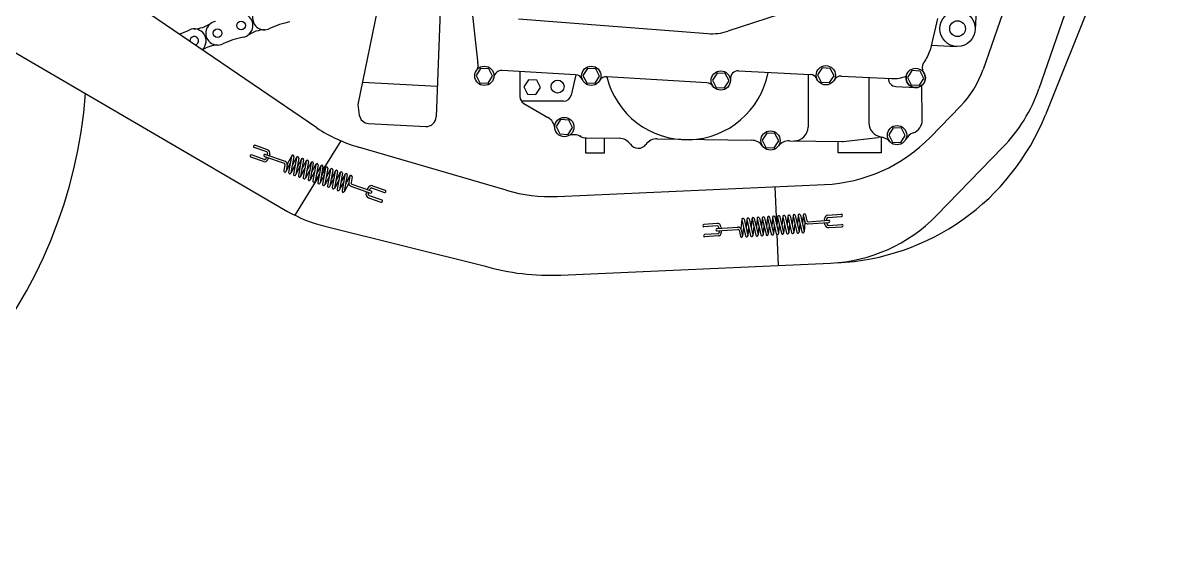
# Model space of a CAD drawing. Extents: x 9.5 to 89.6, y 8.4 to 52.1.
# Drawn here: x 32.3 to 61.2, y 8.76 to 21.85 of the extents above; entities that cross this region are included whole.
import ezdxf

# ---------------------------------------------------------------- set-up
doc = ezdxf.new("R2010")
doc.units = 0
for name, color, linetype in [('EXHAUST', 112, 'CONTINUOUS'), ('FRAME', 40, 'CONTINUOUS'), ('MOTOR', 7, 'CONTINUOUS'), ('REND', 134, 'CONTINUOUS'), ('RWHEEL', 7, 'CONTINUOUS')]:
    doc.layers.add(name, color=color, linetype=linetype)

msp = doc.modelspace()

# ---------------------------------------------------------------- linework, layer by layer
at = {"layer": 'EXHAUST'}
for p, q in [((61.801873, 28.282981), (58.280401, 19.514674)), ((39.767463, 19.185075), (30.821771, 25.295674)), ((57.702351, 23.57627), (56.695437, 20.664932)), ((59.119959, 23.085977), (58.113045, 20.174639)), ((29.209706, 22.789447), (39.024678, 17.063331)), ((56.12451, 19.738636), (55.358493, 18.951397)), ((40.37906, 18.857622), (39.909122, 18.096557)), ((44.580533, 17.599189), (40.831772, 18.695142)), ((57.199562, 18.692566), (55.509967, 16.956161)), ((39.824881, 17.960127), (39.210953, 16.96587)), ((45.880976, 17.442445), (52.66971, 17.744882)), ((51.403505, 17.688472), (51.445805, 16.738958)), ((39.972734, 16.684283), (44.019322, 15.679542)), ((51.457561, 16.475083), (51.492516, 15.690454)), ((45.969987, 15.444427), (52.821185, 15.749646))]:
    msp.add_line(p, q, dxfattribs=at)
at = {"layer": 'EXHAUST', "color": 8}
for p, q in [((38.435281, 18.382611), (38.112832, 18.49478)), ((38.501637, 18.573363), (38.179188, 18.685532)), ((38.519749, 18.628472), (38.198244, 18.740312)), ((38.464983, 18.509901), (38.968174, 18.334859)), ((38.520115, 18.535172), (38.506322, 18.495521)), ((38.574566, 18.515171), (38.561102, 18.476465)), ((38.41528, 18.32816), (38.093776, 18.44)), ((38.445927, 18.455121), (38.940245, 18.283165)), ((38.487265, 18.440741), (38.473472, 18.401089)), ((38.542046, 18.421684), (38.528581, 18.382978)), ((38.959904, 18.24946), (38.931872, 18.095383)), ((39.097396, 18.284659), (38.986426, 18.076405)), ((39.017894, 18.241602), (38.989388, 18.084919)), ((39.133884, 18.477451), (39.018658, 18.261209)), ((39.130923, 18.468938), (39.055157, 18.052496)), ((39.220681, 18.241772), (39.109711, 18.033518)), ((39.188439, 18.458473), (39.112673, 18.042031)), ((39.25717, 18.434564), (39.1462, 18.22631)), ((39.254208, 18.42605), (39.178442, 18.009608)), ((39.311724, 18.415586), (39.235958, 17.999144)), ((39.380455, 18.391677), (39.269486, 18.183423)), ((39.377494, 18.383164), (39.301728, 17.966721)), ((39.43501, 18.372699), (39.359244, 17.956257)), ((39.503741, 18.348791), (39.392771, 18.140536)), ((39.500779, 18.340277), (39.425013, 17.923835)), ((39.558295, 18.329813), (39.482529, 17.91337)), ((39.627026, 18.305904), (39.516057, 18.097649)), ((39.624065, 18.29739), (39.548299, 17.880948)), ((39.681581, 18.286926), (39.605815, 17.870484)), ((39.750312, 18.263017), (39.639342, 18.054763)), ((39.74735, 18.254503), (39.671584, 17.838061)), ((39.804867, 18.244039), (39.729101, 17.827597)), ((39.873598, 18.22013), (39.762628, 18.011876)), ((39.870636, 18.211617), (39.79487, 17.795174)), ((39.343967, 18.198885), (39.232997, 17.990631)), ((39.467252, 18.155999), (39.356282, 17.947744)), ((39.590538, 18.113112), (39.479568, 17.904857)), ((39.713823, 18.070225), (39.602854, 17.861971)), ((39.837109, 18.027338), (39.726139, 17.819084)), ((39.960395, 17.984452), (39.849425, 17.776197)), ((39.928152, 18.201152), (39.852386, 17.78471)), ((39.996883, 18.177244), (39.885913, 17.968989)), ((39.993921, 18.16873), (39.918155, 17.752288)), ((40.08368, 17.941565), (39.97271, 17.733311)), ((40.051438, 18.158266), (39.975672, 17.741823)), ((40.120169, 18.134357), (40.009199, 17.926102)), ((40.117207, 18.125843), (40.041441, 17.709401)), ((40.174723, 18.115379), (40.098957, 17.698937)), ((40.243454, 18.09147), (40.132484, 17.883216)), ((40.240493, 18.082956), (40.164727, 17.666514)), ((40.298009, 18.072492), (40.222243, 17.65605)), ((40.36674, 18.048583), (40.25577, 17.840329)), ((40.363778, 18.04007), (40.288012, 17.623628)), ((40.421294, 18.029605), (40.345528, 17.613163)), ((40.490025, 18.005697), (40.379056, 17.797442)), ((40.487064, 17.997183), (40.411298, 17.580741)), ((40.54458, 17.986719), (40.468814, 17.570277)), ((40.613311, 17.96281), (40.502341, 17.754556)), ((40.610349, 17.954296), (40.581843, 17.797613)), ((40.667865, 17.943832), (40.639833, 17.789755)), ((40.206966, 17.898678), (40.095996, 17.690424)), ((40.330251, 17.855791), (40.219281, 17.647537)), ((40.453537, 17.812905), (40.342567, 17.60465)), ((40.581079, 17.778006), (40.465852, 17.561764)), ((40.631563, 17.704356), (41.134754, 17.529314)), ((40.659492, 17.75605), (41.15381, 17.584094)), ((41.057691, 17.617531), (41.071156, 17.656237)), ((41.112472, 17.598474), (41.126265, 17.638126)), ((41.164456, 17.656604), (41.486905, 17.544435)), ((41.184457, 17.711055), (41.505961, 17.599215)), ((41.025171, 17.524044), (41.038635, 17.56275)), ((41.079622, 17.504043), (41.093415, 17.543694)), ((41.079988, 17.410743), (41.401493, 17.298903)), ((41.0981, 17.465852), (41.420549, 17.353683)), ((50.565212, 16.859857), (50.544912, 16.615673)), ((50.565859, 16.850866), (50.660986, 16.438416)), ((50.622824, 16.864004), (50.717951, 16.451554)), ((50.695407, 16.86923), (50.675857, 16.634066)), ((50.696054, 16.860239), (50.791181, 16.447788)), ((50.753019, 16.873377), (50.848146, 16.460926)), ((50.825602, 16.878603), (50.806052, 16.643439)), ((50.826249, 16.869612), (50.921376, 16.457162)), ((50.883214, 16.88275), (50.978341, 16.4703)), ((50.955797, 16.887976), (50.936247, 16.652813)), ((50.956444, 16.878986), (51.051571, 16.466535)), ((51.013409, 16.892124), (51.108536, 16.479673)), ((51.085992, 16.89735), (51.066442, 16.662186)), ((51.086639, 16.888359), (51.181766, 16.475908)), ((51.143604, 16.901497), (51.238731, 16.489047)), ((51.216187, 16.906723), (51.196637, 16.671559)), ((51.216834, 16.897732), (51.311961, 16.485282)), ((51.273799, 16.910871), (51.368926, 16.49842)), ((51.346382, 16.916097), (51.326832, 16.680933)), ((51.347029, 16.907106), (51.442156, 16.494655)), ((51.403994, 16.920244), (51.499121, 16.507794)), ((51.476577, 16.92547), (51.457027, 16.690306)), ((51.477224, 16.916479), (51.572351, 16.504029)), ((51.534189, 16.929617), (51.629316, 16.517167)), ((51.606772, 16.934843), (51.587222, 16.69968)), ((51.607419, 16.925853), (51.702546, 16.513402)), ((51.664384, 16.938991), (51.759511, 16.52654)), ((51.736967, 16.944217), (51.717417, 16.709053)), ((51.737614, 16.935226), (51.832741, 16.522775)), ((51.794579, 16.948364), (51.889706, 16.535914)), ((51.867162, 16.95359), (51.847612, 16.718426)), ((51.867809, 16.944599), (51.962936, 16.532149)), ((51.909903, 16.762087), (51.890353, 16.526924)), ((51.924774, 16.957738), (52.019901, 16.545287)), ((51.997357, 16.962964), (51.977807, 16.7278)), ((51.998004, 16.953973), (52.093131, 16.541522)), ((52.040098, 16.771461), (52.020548, 16.536297)), ((52.054969, 16.967111), (52.150096, 16.554661)), ((52.127552, 16.972337), (52.108002, 16.737173)), ((52.128199, 16.963346), (52.16399, 16.808165)), ((52.171043, 16.789854), (52.150743, 16.54567)), ((52.185164, 16.976484), (52.22036, 16.823884)), ((52.246541, 16.742179), (52.777933, 16.780436)), ((52.251746, 16.800704), (52.773768, 16.838287)), ((52.672263, 16.830979), (52.66932, 16.871855)), ((52.67937, 16.732252), (52.676427, 16.773128)), ((52.730113, 16.835144), (52.727098, 16.877017)), ((52.737292, 16.73542), (52.734278, 16.777293)), ((52.751699, 16.967016), (53.091222, 16.99146)), ((52.754866, 16.909094), (53.095386, 16.93361)), ((49.941423, 16.755654), (49.601901, 16.73121)), ((49.946586, 16.697876), (49.606066, 16.67336)), ((49.961089, 16.496433), (49.620568, 16.471918)), ((49.938022, 16.625091), (50.469413, 16.663349)), ((49.942187, 16.567241), (50.464209, 16.604824)), ((49.978663, 16.670108), (49.981677, 16.628234)), ((49.985842, 16.570384), (49.988857, 16.52851)), ((50.036585, 16.673275), (50.039527, 16.632399)), ((50.043692, 16.574549), (50.046635, 16.533673)), ((50.495595, 16.581643), (50.530791, 16.429043)), ((50.551965, 16.597363), (50.587756, 16.442181)), ((50.607953, 16.668354), (50.588403, 16.43319)), ((50.738148, 16.677727), (50.718598, 16.442563)), ((50.868343, 16.6871), (50.848793, 16.451936)), ((50.998538, 16.696474), (50.978988, 16.46131)), ((51.128733, 16.705847), (51.109183, 16.470683)), ((51.258928, 16.71522), (51.239378, 16.480057)), ((51.389123, 16.724594), (51.369573, 16.48943)), ((51.519318, 16.733967), (51.499768, 16.498803)), ((51.649513, 16.743341), (51.629963, 16.508177)), ((51.779708, 16.752714), (51.760158, 16.51755)), ((52.769369, 16.707652), (53.109889, 16.732167)), ((52.774532, 16.649873), (53.114054, 16.674317)), ((49.964256, 16.438511), (49.624733, 16.414067))]:
    msp.add_line(p, q, dxfattribs=at)
at = {"layer": 'EXHAUST'}
for centre, radius, start, end in [((54.332757, 21.482087), 2.5, 315.782793, 340.92157), ((54.332757, 21.482087), 4, 315.782793, 340.92157), ((52.712644, 21.750762), 6, 272.550823, 338.11893), ((41.954192, 22.534435), 4, 236.860296, 253.703673), ((52.491688, 21.740918), 4, 272.550823, 315.782793), ((45.702953, 21.438482), 4, 253.703673, 272.550823), ((40.971534, 20.557576), 4, 240.875158, 255.540233), ((52.643162, 19.745683), 4, 272.550823, 315.782793), ((45.702953, 21.438482), 6, 253.703673, 272.550823)]:
    msp.add_arc(centre, radius, start, end, dxfattribs=at)
at = {"layer": 'EXHAUST', "color": 8}
for centre, radius, start, end in [((38.103304, 18.46739), 0.029, 70.819752, 250.818256), ((38.188716, 18.712922), 0.029, 70.819752, 250.818256), ((38.455455, 18.482511), 0.029, 70.818151, 250.819857), ((38.49178, 18.545029), 0.03, 340.819004, 70.819004), ((38.490507, 18.544413), 0.089, 340.819004, 70.819004), ((39.159681, 18.463706), 0.02923, 349.688598, 169.688598), ((38.444522, 18.412219), 0.089, 250.819004, 340.819004), ((38.445138, 18.410946), 0.03, 250.819004, 340.819004), ((38.930388, 18.25483), 0.03, 349.688598, 70.819004), ((38.930388, 18.25483), 0.0885, 349.688598, 70.819004), ((39.282966, 18.420818), 0.02923, 349.688598, 169.688598), ((39.406252, 18.377931), 0.02923, 349.688598, 169.688598), ((39.529537, 18.335045), 0.02923, 349.688598, 169.688598), ((39.652823, 18.292158), 0.02923, 349.688598, 169.688598), ((39.776108, 18.249271), 0.02923, 349.688598, 169.688598), ((39.899394, 18.206385), 0.02923, 349.688598, 169.688598), ((38.96063, 18.090151), 0.02923, 169.688054, 349.689487), ((39.083915, 18.047263), 0.02923, 169.688054, 349.689487), ((39.2072, 18.004377), 0.02923, 169.688054, 349.689487), ((39.330486, 17.96149), 0.02923, 169.688054, 349.689487), ((39.453772, 17.918603), 0.02923, 169.688054, 349.689487), ((40.02268, 18.163498), 0.02923, 349.688598, 169.688598), ((40.145965, 18.120611), 0.02923, 349.688598, 169.688598), ((40.269251, 18.077724), 0.02923, 349.688598, 169.688598), ((40.392536, 18.034838), 0.02923, 349.688598, 169.688598), ((40.515822, 17.991951), 0.02923, 349.688598, 169.688598), ((40.639107, 17.949064), 0.02923, 349.688598, 169.688598), ((39.577057, 17.875717), 0.02923, 169.688054, 349.689487), ((39.700343, 17.83283), 0.02923, 169.688054, 349.689487), ((39.823628, 17.789943), 0.02923, 169.688054, 349.689487), ((39.946914, 17.747056), 0.02923, 169.688054, 349.689487), ((40.070199, 17.70417), 0.02923, 169.688054, 349.689487), ((40.193485, 17.661283), 0.02923, 169.688054, 349.689487), ((40.669349, 17.784385), 0.0885, 169.688598, 250.819004), ((40.669349, 17.784385), 0.03, 169.688598, 250.819004), ((41.155215, 17.626996), 0.089, 70.819004, 160.819004), ((41.154599, 17.628269), 0.03, 70.819004, 160.819004), ((40.31677, 17.618396), 0.02923, 169.688054, 349.689487), ((40.440056, 17.575509), 0.02923, 169.688054, 349.689487), ((41.10923, 17.494802), 0.089, 160.819004, 250.819004), ((41.107957, 17.494186), 0.03, 160.819004, 250.819004), ((41.144282, 17.556704), 0.029, 250.819752, 70.818256), ((41.411021, 17.326293), 0.029, 250.819752, 70.818256), ((41.496433, 17.571825), 0.029, 250.819752, 70.818256), ((50.594341, 16.857435), 0.02923, 12.987507, 192.987507), ((50.724537, 16.866808), 0.02923, 12.987507, 192.987507), ((50.854732, 16.876181), 0.02923, 12.987507, 192.987507), ((50.984927, 16.885555), 0.02923, 12.987507, 192.987507), ((51.115122, 16.894928), 0.02923, 12.987507, 192.987507), ((51.245317, 16.904301), 0.02923, 12.987507, 192.987507), ((51.375512, 16.913675), 0.02923, 12.987507, 192.987507), ((51.505707, 16.923048), 0.02923, 12.987507, 192.987507), ((51.635902, 16.932422), 0.02923, 12.987507, 192.987507), ((51.766097, 16.941795), 0.02923, 12.987507, 192.987507), ((51.896292, 16.951169), 0.02923, 12.987507, 192.987507), ((52.026487, 16.960542), 0.02923, 12.987507, 192.987507), ((52.156682, 16.969915), 0.02923, 12.987507, 192.987507), ((52.249592, 16.830626), 0.0885, 192.987507, 274.117913), ((52.249592, 16.830626), 0.03, 192.987507, 274.117913), ((52.75809, 16.878246), 0.089, 94.117913, 184.117913), ((52.757021, 16.879171), 0.03, 94.117913, 184.117913), ((52.77585, 16.809361), 0.029, 274.11866, 94.117165), ((53.093304, 16.962535), 0.029, 274.11866, 94.117165), ((49.603983, 16.702285), 0.029, 94.11866, 274.117165), ((49.622651, 16.442992), 0.029, 94.11866, 274.117165), ((49.940105, 16.596166), 0.029, 94.117059, 274.118766), ((49.947814, 16.666884), 0.089, 4.117913, 94.117913), ((49.94874, 16.667953), 0.03, 4.117913, 94.117913), ((49.958934, 16.526356), 0.03, 274.117913, 4.117913), ((49.957865, 16.527281), 0.089, 274.117913, 4.117913), ((50.466363, 16.574901), 0.0885, 12.987507, 94.117913), ((50.466363, 16.574901), 0.03, 12.987507, 94.117913), ((50.949858, 16.463731), 0.02923, 192.986963, 12.988396), ((51.080053, 16.473105), 0.02923, 192.986963, 12.988396), ((51.210248, 16.482478), 0.02923, 192.986963, 12.988396), ((51.340443, 16.491852), 0.02923, 192.986963, 12.988396), ((51.470638, 16.501225), 0.02923, 192.986963, 12.988396), ((51.600833, 16.510599), 0.02923, 192.986963, 12.988396), ((51.731028, 16.519972), 0.02923, 192.986963, 12.988396), ((51.861223, 16.529345), 0.02923, 192.986963, 12.988396), ((51.991418, 16.538719), 0.02923, 192.986963, 12.988396), ((52.121613, 16.548092), 0.02923, 192.986963, 12.988396), ((52.768141, 16.738643), 0.089, 184.117913, 274.117913), ((52.767215, 16.737574), 0.03, 184.117913, 274.117913), ((53.111972, 16.703242), 0.029, 274.11866, 94.117165), ((50.559273, 16.435612), 0.02923, 192.986963, 12.988396), ((50.689468, 16.444985), 0.02923, 192.986963, 12.988396), ((50.819663, 16.454358), 0.02923, 192.986963, 12.988396)]:
    msp.add_arc(centre, radius, start, end, dxfattribs=at)
at = {"layer": 'FRAME'}
for p, q in [((41.360049, 22.458235), (40.813009, 19.780392)), ((42.914283, 22.376781), (42.801341, 19.462947)), ((40.92811, 20.343828), (42.831618, 20.244069)), ((40.813009, 19.780392), (40.850009, 19.509329)), ((41.084628, 19.293483), (42.538289, 19.2173))]:
    msp.add_line(p, q, dxfattribs=at)
for centre, start, end in [((41.097712, 19.543141), 187.772873, 267), ((42.551373, 19.466958), 267, 359.080721)]:
    msp.add_arc(centre, 0.25, start, end, dxfattribs=at)
at = {"layer": 'MOTOR'}
for p, q in [((54.858565, 23.159084), (50.209136, 21.637571)), ((56.57342, 23.152561), (56.496206, 21.679224)), ((43.625918, 22.981157), (43.850948, 20.889528)), ((44.894949, 21.952733), (49.703556, 21.577046)), ((55.537665, 21.959084), (55.349476, 21.161185)), ((55.379185, 21.287147), (56.023271, 21.253392)), ((46.345626, 20.530323), (44.479632, 20.642886)), ((44.931755, 20.615612), (44.931755, 19.976436)), ((46.353462, 20.529695), (46.231649, 20.015371)), ((50.48521, 20.632003), (52.303978, 20.53919)), ((52.248408, 20.542026), (52.248408, 19.204025)), ((49.680709, 20.329139), (47.139231, 20.48245)), ((53.097992, 20.498671), (54.373035, 20.433605)), ((53.796696, 20.463016), (53.796696, 19.307376)), ((54.482598, 20.232528), (54.983547, 20.206274)), ((55.152144, 19.388929), (55.143029, 20.264743)), ((46.037033, 19.861464), (44.968104, 19.861464)), ((45.031108, 19.803606), (45.643178, 19.447166)), ((46.474783, 18.962879), (46.449364, 18.977682)), ((46.600135, 18.931054), (46.600135, 18.550377)), ((46.620446, 18.930171), (47.454311, 18.918135)), ((47.076531, 18.550377), (47.076531, 18.923587)), ((48.416551, 18.904246), (50.813541, 18.869648)), ((51.775782, 18.855759), (53.116575, 18.836406)), ((53.010642, 18.550377), (53.010642, 18.837935)), ((53.142818, 18.837753), (54.032125, 18.942327)), ((54.106353, 18.959709), (54.106353, 18.550377)), ((46.600135, 18.550377), (47.076531, 18.550377)), ((54.106353, 18.550377), (53.010642, 18.550377))]:
    msp.add_line(p, q, dxfattribs=at)
at = {"layer": 'MOTOR', "color": 8}
for p, q in [((43.931542, 20.692006), (43.817167, 20.515885)), ((43.817167, 20.515885), (43.912505, 20.328774)), ((44.141254, 20.681016), (43.931542, 20.692006)), ((44.236592, 20.493904), (44.141254, 20.681016)), ((46.64709, 20.693497), (46.532716, 20.517377)), ((46.532716, 20.517377), (46.628054, 20.330265)), ((46.856803, 20.682507), (46.64709, 20.693497)), ((46.952141, 20.495396), (46.856803, 20.682507)), ((49.937112, 20.572907), (49.822738, 20.396786)), ((50.146824, 20.561916), (49.937112, 20.572907)), ((50.242162, 20.374805), (50.146824, 20.561916)), ((52.605647, 20.706042), (52.491273, 20.529921)), ((52.491273, 20.529921), (52.586611, 20.34281)), ((52.81536, 20.695051), (52.605647, 20.706042)), ((52.910698, 20.50794), (52.81536, 20.695051)), ((54.888847, 20.638385), (54.774473, 20.462264)), ((55.098559, 20.627394), (54.888847, 20.638385)), ((55.193897, 20.440283), (55.098559, 20.627394)), ((43.912505, 20.328774), (44.122218, 20.317783)), ((44.122218, 20.317783), (44.236592, 20.493904)), ((45.146075, 20.405874), (45.0317, 20.229753)), ((45.0317, 20.229753), (45.127039, 20.042642)), ((45.355787, 20.394883), (45.146075, 20.405874)), ((45.451125, 20.207772), (45.355787, 20.394883)), ((46.628054, 20.330265), (46.837766, 20.319275)), ((46.837766, 20.319275), (46.952141, 20.495396)), ((49.822738, 20.396786), (49.918076, 20.209674)), ((50.127788, 20.198684), (50.242162, 20.374805)), ((52.586611, 20.34281), (52.796323, 20.331819)), ((52.796323, 20.331819), (52.910698, 20.50794)), ((54.774473, 20.462264), (54.869811, 20.275153)), ((54.869811, 20.275153), (55.079523, 20.264162)), ((55.079523, 20.264162), (55.193897, 20.440283)), ((45.127039, 20.042642), (45.336751, 20.031651)), ((45.336751, 20.031651), (45.451125, 20.207772)), ((49.918076, 20.209674), (50.127788, 20.198684)), ((45.963643, 19.392134), (45.849269, 19.216013)), ((46.173355, 19.381143), (45.963643, 19.392134)), ((46.268693, 19.194032), (46.173355, 19.381143)), ((45.849269, 19.216013), (45.944607, 19.028902)), ((46.154319, 19.017911), (46.268693, 19.194032)), ((54.414665, 19.185632), (54.300291, 19.009511)), ((54.624377, 19.174641), (54.414665, 19.185632)), ((54.719715, 18.98753), (54.624377, 19.174641)), ((45.944607, 19.028902), (46.154319, 19.017911)), ((51.199323, 19.049814), (51.084949, 18.873694)), ((51.084949, 18.873694), (51.180287, 18.686582)), ((51.409035, 19.038824), (51.199323, 19.049814)), ((51.389999, 18.675592), (51.504373, 18.851713)), ((51.504373, 18.851713), (51.409035, 19.038824)), ((54.300291, 19.009511), (54.395629, 18.8224)), ((54.395629, 18.8224), (54.605341, 18.811409)), ((54.605341, 18.811409), (54.719715, 18.98753)), ((51.180287, 18.686582), (51.389999, 18.675592))]:
    msp.add_line(p, q, dxfattribs=at)
at = {"layer": 'MOTOR'}
for centre, radius in [((56.046822, 21.702776), 0.45), ((56.046822, 21.702776), 0.2), ((44.02688, 20.504895), 0.245), ((46.742428, 20.506386), 0.245), ((50.03245, 20.385795), 0.245), ((52.700985, 20.518931), 0.245), ((54.984185, 20.451273), 0.245), ((46.058981, 19.205022), 0.245), ((51.294661, 18.862703), 0.245), ((54.510003, 18.99852), 0.245)]:
    msp.add_circle(centre, radius, dxfattribs=at)
at = {"layer": 'MOTOR', "color": 8}
msp.add_circle((45.887525, 20.231665), 0.163761, dxfattribs=at)
at = {"layer": 'MOTOR'}
for centre, radius, start, end in [((49.804814, 22.873097), 1.3, 265.532668, 288.120541), ((54.387269, 21.433504), 1, 322.986177, 344.197684), ((43.672556, 20.774116), 0.2, 322.771778, 18.415051), ((44.099513, 20.91627), 0.25, 186.140588, 198.415051), ((55.345458, 20.711095), 0.2, 142.986177, 215.723051), ((44.467589, 20.443249), 0.2, 86.547907, 172.037163), ((46.333583, 20.330685), 0.2, 23.255552, 86.547907), ((49.173667, 20.981), 2.098455, 193.738091, 349.36389), ((50.475017, 20.432263), 0.2, 87.0787, 185.993831), ((52.293786, 20.33945), 0.2, 23.786345, 87.0787), ((54.984185, 20.451273), 0.245, 168.702245, 35.723051), ((47.127188, 20.282813), 0.2, 86.547907, 149.840262), ((49.668666, 20.129502), 0.2, 35.165487, 86.547907), ((53.0878, 20.298931), 0.2, 87.0787, 150.371054), ((54.493065, 20.432254), 0.2, 177, 267), ((54.387269, 21.433504), 1, 269.184395, 290.895413), ((45.131755, 19.976436), 0.2, 180, 239.78555), ((46.037033, 20.061464), 0.2, 270, 346.675519), ((45.467045, 19.144714), 0.35, 5.817429, 59.78555), ((54.802163, 19.385287), 0.35, 289.798873, 0.59629), ((51.898408, 19.204025), 0.35, 269.173051, 360), ((54.146696, 19.307376), 0.35, 180, 263.381143), ((46.29865, 18.660427), 0.35, 59.78555, 113.753671), ((46.625497, 19.280134), 0.35, 239.78555, 269.173051), ((47.449259, 18.568171), 0.35, 35.204931, 89.173051), ((48.4115, 18.554282), 0.35, 89.173051, 143.141172), ((50.80849, 18.519684), 0.35, 35.204931, 89.173051), ((51.77073, 18.505795), 0.35, 89.173051, 143.141172), ((53.119461, 19.036385), 0.2, 269.173051, 276.706605), ((54.073, 18.594722), 0.35, 42.738484, 96.706605), ((55.039267, 18.726666), 0.35, 109.798873, 152.812842), ((47.935431, 18.91119), 0.245, 215.204931, 323.141172)]:
    msp.add_arc(centre, radius, start, end, dxfattribs=at)
at = {"layer": 'REND', "color": 8}
for centre in [(37.251872, 21.589456), (37.845924, 21.783692)]:
    msp.add_circle(centre, 0.11, dxfattribs=at)
for centre, radius, start, end in [((38.439976, 21.977926), 0.3025, 100.305726, 295.906474), ((37.845924, 21.783692), 0.3025, 280.305726, 115.906474), ((36.65782, 21.395222), 0.3025, 312.083277, 115.906474), ((36.626266, 22.497269), 0.8, 271.640077, 304.572123), ((37.251872, 21.589456), 0.3025, 100.305726, 295.906474), ((38.471531, 20.875878), 0.8, 91.640077, 124.572123), ((39.445946, 19.906808), 2, 100.305726, 115.906474), ((35.65185, 23.466341), 2, 288.297176, 295.906474), ((36.65782, 21.395222), 0.11, 285.442936, 185.884881), ((38.257842, 19.518338), 2, 100.305726, 115.906474), ((37.283427, 20.487408), 0.8, 91.640077, 121.638041)]:
    msp.add_arc(centre, radius, start, end, dxfattribs=at)
at = {"layer": 'RWHEEL'}
msp.add_arc((21.728523, 20.961851), 12.200676, 69.996838, 355.740799, dxfattribs=at)

doc.saveas('drawing.dxf')
